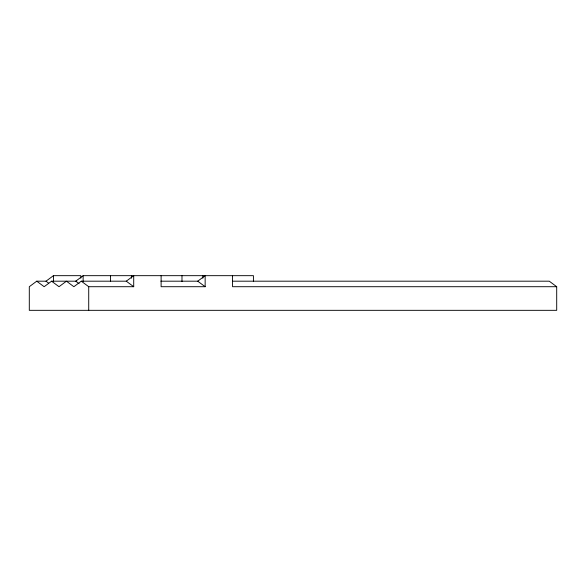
<?xml version="1.0" encoding="UTF-8"?>
<svg xmlns="http://www.w3.org/2000/svg" width="586" height="586" viewBox="0 0 586 586"><rect width="100%" height="100%" fill="white"/><g stroke="black" fill="none" stroke-linecap="round" stroke-linejoin="round"><path stroke-width="0.88" d="M80.831 278.218L80.831 275.669L53.429 275.669L46.001 281.185L36.728 281.185L29.3 286.708L29.3 310.331L556.7 310.331L556.7 286.708L549.272 281.185L232.43 281.185M76.773 281.185L51.583 281.185L44.155 286.708L36.728 281.185M253.423 281.61L253.423 275.669L83.131 275.669L75.711 281.185L79.081 283.697M126.481 281.185L81.293 281.185L73.865 286.708L66.438 281.185L59.01 286.708L51.583 281.185M160.879 281.185L197.922 281.185M81.293 281.185L88.72 286.708L133.711 286.708L133.711 275.669L126.283 281.185L133.711 286.708M205.151 286.708L197.724 281.185L205.151 275.669L205.151 286.708L161.113 286.708L161.113 275.669M556.7 286.708L232.554 286.708L232.554 275.669M46.001 281.185L48.697 283.192M202.844 275.669L202.844 278.218M181.982 275.669L181.982 281.61M131.411 275.669L131.411 278.218M110.542 275.669L110.542 281.61M88.72 286.708L88.72 310.331M83.131 275.669L83.131 281.61M53.429 275.669L53.429 281.61"/></g></svg>
